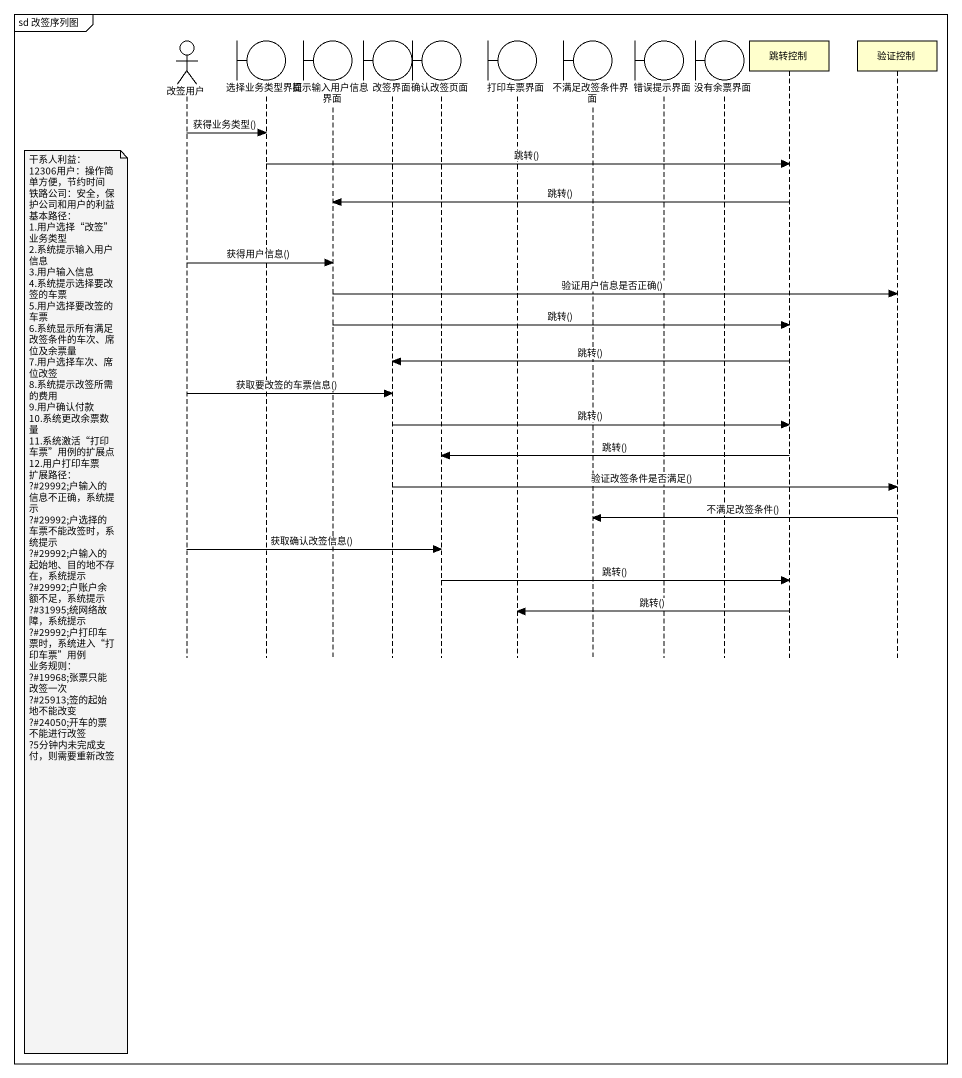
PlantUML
@startuml
mainframe sd 改签序列图
hide footbox
actor 改签用户
boundary 选择业务类型界面
boundary 提示输入用户信息界面
boundary 改签界面
boundary 确认改签页面
boundary 打印车票界面
boundary 不满足改签条件界面
boundary 错误提示界面
boundary 没有余票界面
participant 跳转控制
participant 验证控制

改签用户 -> 选择业务类型界面 : 获得业务类型()
选择业务类型界面 -> 跳转控制 : 跳转()
跳转控制 -> 提示输入用户信息界面 : 跳转()
改签用户 -> 提示输入用户信息界面 : 获得用户信息()
提示输入用户信息界面 -> 验证控制 : 验证用户信息是否正确()
提示输入用户信息界面 -> 跳转控制 : 跳转()
跳转控制 -> 改签界面 : 跳转()
改签用户 -> 改签界面 : 获取要改签的车票信息()
改签界面 -> 跳转控制 : 跳转()
跳转控制 -> 确认改签页面 : 跳转()
改签界面 -> 验证控制 : 验证改签条件是否满足()
验证控制 -> 不满足改签条件界面 : 不满足改签条件()
改签用户 -> 确认改签页面 : 获取确认改签信息()
确认改签页面 -> 跳转控制 : 跳转()
note left of 改签用户
  干系人利益：
  12306用户：操作简单方便，节约时间
  铁路公司：安全，保护公司和用户的利益
  基本路径：
  1.用户选择“改签”业务类型
  2.系统提示输入用户信息
  3.用户输入信息
  4.系统提示选择要改签的车票
  5.用户选择要改签的车票
  6.系统显示所有满足改签条件的车次、席位及余票量
  7.用户选择车次、席位改签
  8.系统提示改签所需的费用
  9.用户确认付款
  10.系统更改余票数量
  11.系统激活“打印车票”用例的扩展点
  12.用户打印车票
  扩展路径：
  ?#29992;户输入的信息不正确，系统提示
  ?#29992;户选择的车票不能改签时，系统提示
  ?#29992;户输入的起始地、目的地不存在，系统提示
  ?#29992;户账户余额不足，系统提示
  ?#31995;统网络故障，系统提示
  ?#29992;户打印车票时，系统进入“打印车票”用例
  业务规则：
  ?#19968;张票只能改签一次
  ?#25913;签的起始地不能改变
  ?#24050;开车的票不能进行改签
  ?5分钟内未完成支付，则需要重新改签
end note
跳转控制 -> 打印车票界面 : 跳转()
@enduml
